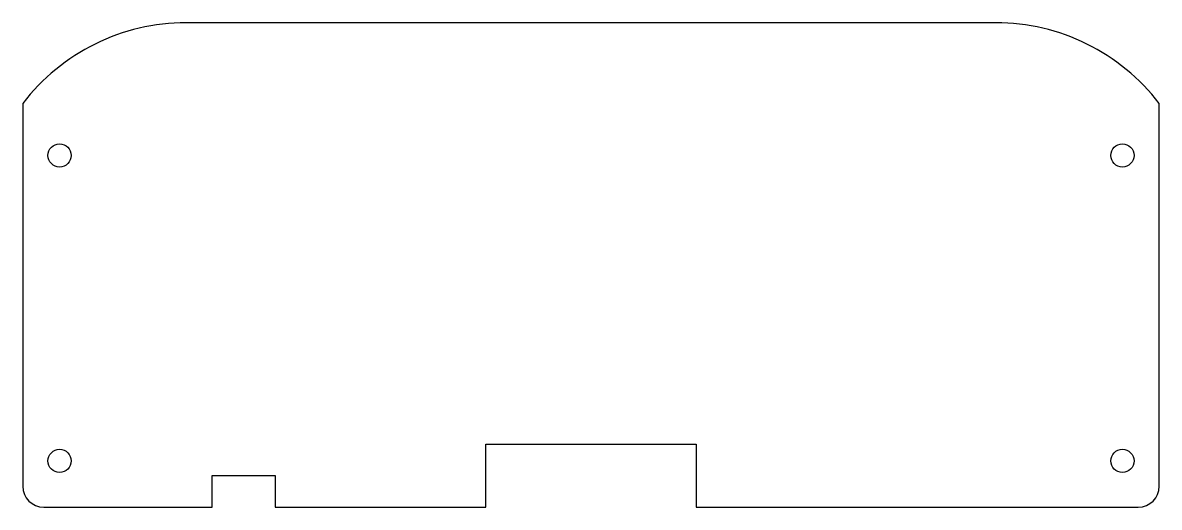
# Model space of a CAD drawing. Header units: millimetres. Extents: x -54 to 54, y -21 to 25.
import ezdxf

# ---------------------------------------------------------------- set-up
doc = ezdxf.new("R2010")
doc.units = ezdxf.units.MM

msp = doc.modelspace()

# ---------------------------------------------------------------- linework, layer by layer
for p, q in [((38.46, 24.6), (-38.46, 24.6)), ((-54, 16.94), (-54, -19.4)), ((54, -19.4), (54, 16.94)), ((-10, -21.4), (-10, -15.4)), ((-10, -15.4), (10, -15.4)), ((10, -15.4), (10, -21.4)), ((-36, -21.4), (-36, -18.4)), ((-36, -18.4), (-30, -18.4)), ((-30, -18.4), (-30, -21.4)), ((-52, -21.4), (-36, -21.4)), ((-30, -21.4), (-10, -21.4)), ((10, -21.4), (52, -21.4))]:
    msp.add_line(p, q)
for centre in [(-50.5, 12), (50.5, 12), (-50.5, -17), (50.5, -17)]:
    msp.add_circle(centre, 1.1)
for centre, radius, start, end in [((-38.46, 5), 19.6, 90, 142.4626), ((38.46, 5), 19.6, 37.5374, 90), ((-52, -19.4), 2, 180, 270), ((52, -19.4), 2, -90, 0)]:
    msp.add_arc(centre, radius, start, end)

doc.saveas('drawing.dxf')
